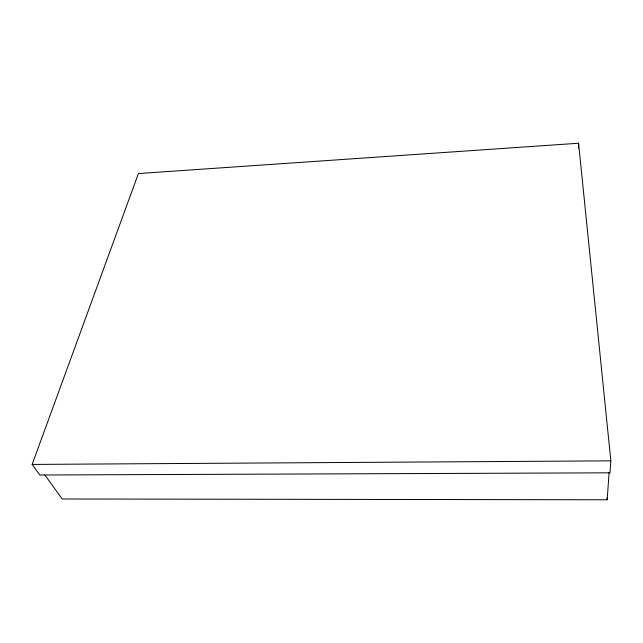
<?xml version="1.0" encoding="UTF-8"?>
<svg xmlns="http://www.w3.org/2000/svg" width="643" height="643" viewBox="0 0 643 643"><rect width="100%" height="100%" fill="white"/><g stroke="black" fill="none" stroke-linecap="round" stroke-linejoin="round"><path stroke-width="0.96" d="M578.483 148.163L578.579 143.228L138.414 173.554L32.15 464.423L39.842 475.008L609.99 472.822L610.85 460.846L578.579 143.228M44.962 475.081L62.17 498.984L607.177 499.772L609.114 472.42M32.15 464.423L610.85 460.846M606.984 497.795L607.177 499.772"/></g></svg>
